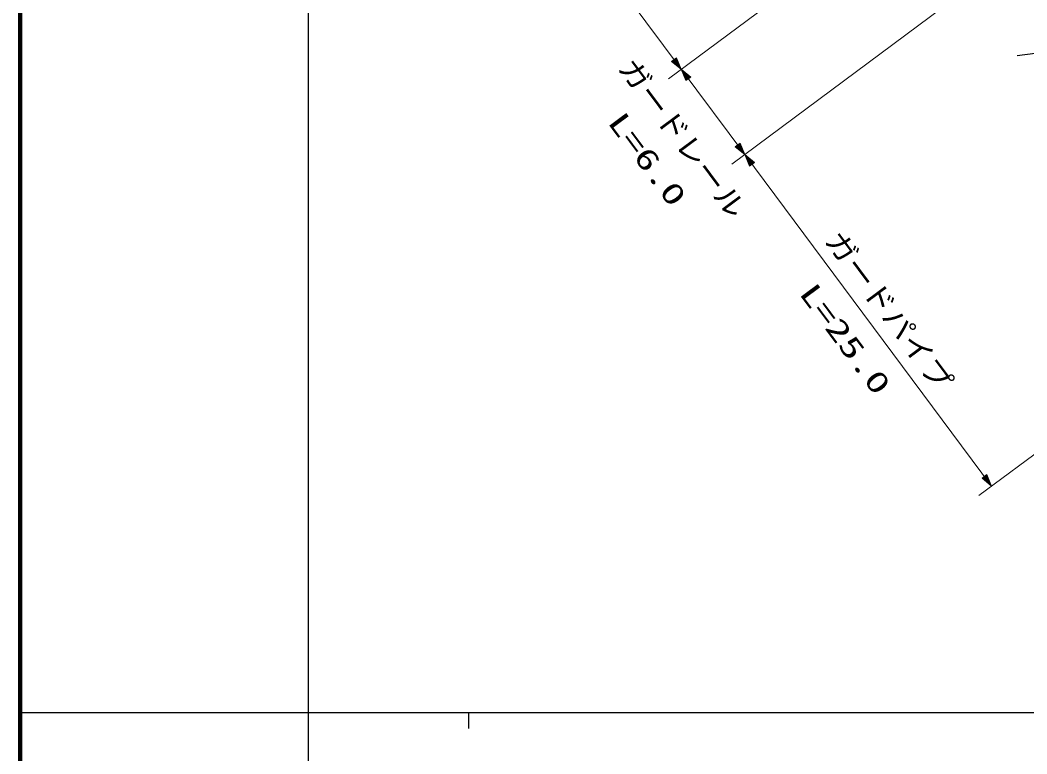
# Model space of a CAD drawing. Units: millimetres, scale not verified. Extents: x 40000 to 680000, y 20000 to 380000.
# Drawn here: x 40000 to 102880, y 202409 to 248252 of the extents above; entities that cross this region are included whole.
import ezdxf
from ezdxf.enums import TextEntityAlignment as Align

# ---------------------------------------------------------------- set-up
doc = ezdxf.new("R2010")
doc.units = ezdxf.units.MM
doc.header["$LTSCALE"] = 1000
for name, color, linetype, lineweight in [('M-BGD', 7, 'Continuous', 25), ('M-STR-HTXT', 7, 'Continuous', 13), ('M-TTL', 2, 'Continuous', 140), ('M-TTL-BAND', 7, 'Continuous', 25)]:
    doc.layers.add(name, color=color, linetype=linetype, lineweight=lineweight)
doc.styles.add('ＭＳ ゴシック', font='')
doc.styles.get('ＭＳ ゴシック').set_extended_font_data('MS Gothic')

msp = doc.modelspace()

# ---------------------------------------------------------------- linework, layer by layer
at = {"layer": 'M-BGD'}
msp.add_line((103409, 246157), (102278, 246020), dxfattribs=at)
at = {"layer": 'M-STR-HTXT'}
for p, q in [((67074, 264277), (81291, 245184)), ((80489, 244587), (97848, 257513)), ((84462, 239251), (101822, 252177)), ((81291, 245184), (85264, 239848)), ((85264, 239848), (100681, 219143)), ((99879, 218546), (117239, 231472))]:
    msp.add_line(p, q, dxfattribs=at)
for points in [[(81291, 245184), (80993, 245898), (80693, 245674)], [(81199, 245308), (80766, 245670), (80976, 245827)], [(81154, 245368), (80805, 245664), (80970, 245787)], [(81108, 245430), (80844, 245658), (80965, 245748)], [(81064, 245490), (80884, 245653), (80959, 245709)], [(81291, 245184), (81588, 244471), (81889, 244695)], [(81383, 245061), (81816, 244699), (81605, 244542)], [(81427, 245001), (81777, 244705), (81611, 244581)], [(81473, 244939), (81737, 244710), (81617, 244621)], [(81518, 244879), (81698, 244716), (81623, 244660)], [(85264, 239848), (84967, 240562), (84666, 240338)], [(85172, 239971), (84739, 240334), (84950, 240490)], [(85128, 240032), (84778, 240328), (84944, 240451)], [(85082, 240093), (84818, 240322), (84938, 240412)], [(85037, 240153), (84857, 240316), (84932, 240372)], [(85264, 239848), (85562, 239135), (85863, 239359)], [(85356, 239725), (85790, 239363), (85579, 239206)], [(85401, 239665), (85750, 239368), (85585, 239245)], [(85447, 239603), (85711, 239374), (85590, 239284)], [(85492, 239543), (85671, 239380), (85596, 239324)], [(100681, 219143), (100384, 219857), (100083, 219633)], [(100590, 219266), (100156, 219629), (100367, 219785)], [(100545, 219326), (100196, 219623), (100361, 219746)], [(100499, 219388), (100235, 219617), (100355, 219707)], [(100454, 219448), (100274, 219611), (100350, 219667)]]:
    msp.add_lwpolyline(points, close=True, dxfattribs=at)
for points in [[(81245, 245246), (80726, 245676), (80982, 245866), (81244, 245248)], [(80938, 245658), (81018, 245551), (80923, 245647), (80953, 245669), (81018, 245551)], [(81337, 245123), (81855, 244693), (81600, 244503), (81338, 245121)], [(81644, 244711), (81564, 244818), (81659, 244722), (81629, 244700), (81564, 244818)], [(85218, 239910), (84700, 240339), (84955, 240530), (85217, 239911)], [(84912, 240322), (84991, 240215), (84897, 240311), (84927, 240333), (84991, 240215)], [(85310, 239786), (85829, 239357), (85573, 239166), (85311, 239785)], [(85617, 239374), (85538, 239481), (85632, 239386), (85602, 239363), (85538, 239481)], [(100636, 219205), (100117, 219634), (100373, 219825), (100634, 219206)], [(100329, 219617), (100408, 219510), (100314, 219606), (100344, 219628), (100408, 219510)]]:
    msp.add_lwpolyline(points, dxfattribs=at)
at = {"layer": 'M-TTL'}
msp.add_line((40000, 380000), (40000, 20000), dxfattribs=at)
at = {"layer": 'M-TTL-BAND'}
for p, q in [((58000, 370000), (58000, 20000)), ((40000, 205000), (579000, 205000)), ((68000, 205000), (68000, 204000))]:
    msp.add_line(p, q, dxfattribs=at)

# ---------------------------------------------------------------- texts
at = {"layer": 'M-STR-HTXT', "style": 'ＭＳ ゴシック'}
for s, width, p in [('ガードレール', 1.1, (76979, 245022)), ('L=6.0', 1.5, (76322, 241637)), ('ガードパイプ', 1.1, (89875, 234239)), ('L=25.0', 1.5, (88284, 230950))]:
    msp.add_text(s, height=1320, rotation=306.635, dxfattribs=dict(at, width=width)).set_placement(p, align=Align.BOTTOM_LEFT)

doc.saveas('drawing.dxf')
